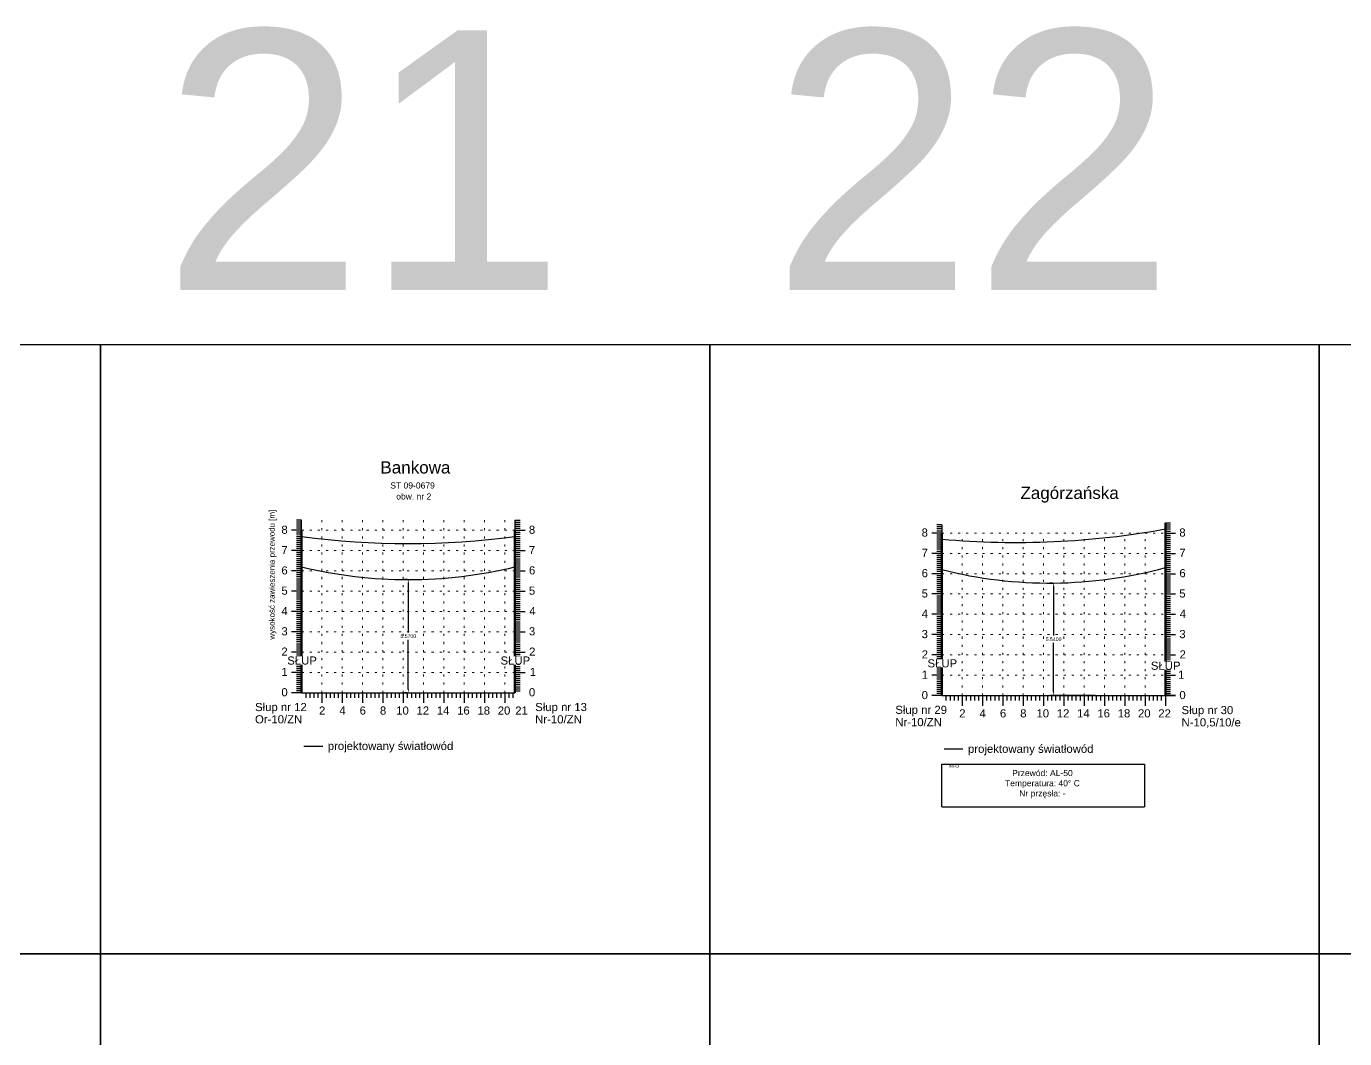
# Model space of a CAD drawing. Header units: metres. Extents: x -155 to 1812, y 681 to 886.
# Drawn here: x 290.9 to 355.8, y 826.4 to 876.2 of the extents above; entities that cross this region are included whole.
import ezdxf

# ---------------------------------------------------------------- set-up
doc = ezdxf.new("R2010")
doc.units = ezdxf.units.M
doc.header["$MEASUREMENT"] = 0
doc.linetypes.add('ACAD_ISO07W100', pattern=[3, 0, -3])
doc.layers.add('ramka', color=7, linetype='Continuous', plot=False)
doc.styles.get("Standard").update_dxf_attribs({"font": 'arial.ttf'})
doc.dimstyles.get("Standard").update_dxf_attribs({"dimtxt": 0.18, "dimasz": 0.18, "dimexe": 0.18, "dimexo": 0.0625, "dimgap": 0.09, "dimtad": 0, "dimtih": 1, "dimtoh": 1, "dimdec": 4, "dimzin": 0, "dimdsep": 46, "dimtxsty": 'Standard', "dimcen": 0.09, "dimadec": 0, "dimazin": 0, "dimtfac": 1, "dimtdec": 4, "dimtofl": 0, "dimtmove": 0, "dimatfit": 3, "dimfxl": 1, "dimtolj": 1, "dimtzin": 0, "dimarcsym": 0})

# ---------------------------------------------------------------- blocks, each defined once
blk = doc.blocks.new('*D184')
at = {"color": 0, "lineweight": -2}
for p, q in [((341.409, 848.78), (341.292, 848.78)), ((341.472, 848.6), (341.472, 846.192)), ((341.472, 843.42), (341.472, 845.828)), ((343.509, 843.24), (341.292, 843.24))]:
    blk.add_line(p, q, dxfattribs=at)
at = {"color": 0}
for points in [[(341.502, 848.6), (341.442, 848.6), (341.472, 848.78)], [(341.442, 843.42), (341.502, 843.42), (341.472, 843.24)]]:
    blk.add_solid(points, dxfattribs=at)
at = {"layer": 'Defpoints', "color": 0}
for p in [(341.472, 848.78), (341.472, 843.24), (343.572, 843.24)]:
    blk.add_point(p, dxfattribs=at)
at = {"color": 0, "lineweight": 25, "insert": (341.472, 846.01), "char_height": 0.18, "attachment_point": 5}
blk.add_mtext('\\A1;5.5400', dxfattribs=at)
blk = doc.blocks.new('*D276')
at = {"color": 0, "lineweight": -2}
for p, q in [((309.638, 848.948), (309.521, 848.948)), ((309.701, 848.768), (309.701, 846.345)), ((309.701, 843.558), (309.701, 845.981)), ((309.638, 843.378), (309.521, 843.378))]:
    blk.add_line(p, q, dxfattribs=at)
at = {"color": 0}
for points in [[(309.731, 848.768), (309.671, 848.768), (309.701, 848.948)], [(309.671, 843.558), (309.731, 843.558), (309.701, 843.378)]]:
    blk.add_solid(points, dxfattribs=at)
at = {"layer": 'Defpoints', "color": 0}
for p in [(309.701, 848.948), (309.701, 843.378), (309.701, 843.378)]:
    blk.add_point(p, dxfattribs=at)
at = {"color": 0, "lineweight": 25, "insert": (309.701, 846.163), "char_height": 0.18, "attachment_point": 5}
blk.add_mtext('\\A1;5.5700', dxfattribs=at)

msp = doc.modelspace()

# ---------------------------------------------------------------- linework, layer by layer
for p, q in [((304.4506, 851.87784), (304.2006, 851.87784)), ((304.4506, 851.87784), (304.2006, 851.87784)), ((304.4506, 851.77784), (304.2006, 851.77784)), ((304.4506, 851.77784), (304.2006, 851.77784)), ((304.4506, 851.67784), (304.2006, 851.67784)), ((304.4506, 851.67784), (304.2006, 851.67784)), ((304.4506, 851.57784), (304.2006, 851.57784)), ((304.4506, 851.57784), (304.2006, 851.57784)), ((314.9506, 851.87784), (314.9506, 843.37784)), ((314.9506, 851.87784), (315.2006, 851.87784)), ((314.9506, 851.87784), (315.2006, 851.87784)), ((314.9506, 851.77784), (315.2006, 851.77784)), ((314.9506, 851.77784), (315.2006, 851.77784)), ((314.9506, 851.67784), (315.2006, 851.67784)), ((314.9506, 851.67784), (315.2006, 851.67784)), ((314.9506, 851.57784), (315.2006, 851.57784)), ((314.9506, 851.57784), (315.2006, 851.57784)), ((335.97194, 851.64029), (335.72194, 851.64029)), ((335.97194, 851.64029), (335.72194, 851.64029)), ((335.97194, 851.54029), (335.72194, 851.54029)), ((335.97194, 851.54029), (335.72194, 851.54029)), ((335.97194, 851.64029), (335.97194, 843.24029)), ((346.97194, 851.74029), (346.97194, 843.24029)), ((346.97194, 851.74029), (347.22194, 851.74029)), ((346.97194, 851.74029), (347.22194, 851.74029)), ((346.97194, 851.64029), (347.22194, 851.64029)), ((346.97194, 851.64029), (347.22194, 851.64029)), ((346.97194, 851.54029), (347.22194, 851.54029)), ((346.97194, 851.54029), (347.22194, 851.54029)), ((304.4506, 851.37784), (303.9506, 851.37784)), ((304.4506, 851.37784), (303.9506, 851.37784)), ((304.4506, 851.37784), (303.9506, 851.37784)), ((304.4506, 851.37784), (303.9506, 851.37784)), ((304.4506, 851.47784), (304.2006, 851.47784)), ((304.4506, 851.47784), (304.2006, 851.47784)), ((304.4506, 851.27784), (304.2006, 851.27784)), ((304.4506, 851.17784), (304.2006, 851.17784)), ((304.4506, 851.07784), (304.2006, 851.07784)), ((304.4506, 850.97784), (304.2006, 850.97784)), ((304.4506, 850.87784), (304.2006, 850.87784)), ((314.9506, 851.47784), (315.2006, 851.47784)), ((314.9506, 851.47784), (315.2006, 851.47784)), ((314.9506, 851.37784), (315.4506, 851.37784)), ((314.9506, 851.37784), (315.4506, 851.37784)), ((314.9506, 851.37784), (315.4506, 851.37784)), ((314.9506, 851.37784), (315.4506, 851.37784)), ((314.9506, 851.27784), (315.2006, 851.27784)), ((314.9506, 851.17784), (315.2006, 851.17784)), ((314.9506, 851.07784), (315.2006, 851.07784)), ((314.9506, 850.97784), (315.2006, 850.97784)), ((314.9506, 850.87784), (315.2006, 850.87784)), ((335.97194, 851.24029), (335.47194, 851.24029)), ((335.97194, 851.24029), (335.47194, 851.24029)), ((335.97194, 851.24029), (335.47194, 851.24029)), ((335.97194, 851.24029), (335.47194, 851.24029)), ((335.97194, 851.44029), (335.72194, 851.44029)), ((335.97194, 851.44029), (335.72194, 851.44029)), ((335.97194, 851.34029), (335.72194, 851.34029)), ((335.97194, 851.34029), (335.72194, 851.34029)), ((335.97194, 851.14029), (335.72194, 851.14029)), ((335.97194, 851.04029), (335.72194, 851.04029)), ((335.97194, 850.94029), (335.72194, 850.94029)), ((346.97194, 851.44029), (347.22194, 851.44029)), ((346.97194, 851.44029), (347.22194, 851.44029)), ((346.97194, 851.34029), (347.22194, 851.34029)), ((346.97194, 851.34029), (347.22194, 851.34029)), ((346.97194, 851.24029), (347.47194, 851.24029)), ((346.97194, 851.24029), (347.47194, 851.24029)), ((346.97194, 851.24029), (347.47194, 851.24029)), ((346.97194, 851.24029), (347.47194, 851.24029)), ((346.97194, 851.14029), (347.22194, 851.14029)), ((346.97194, 851.04029), (347.22194, 851.04029)), ((346.97194, 850.94029), (347.22194, 850.94029)), ((304.4506, 850.37784), (303.9506, 850.37784)), ((304.4506, 850.37784), (303.9506, 850.37784)), ((304.4506, 850.77784), (304.2006, 850.77784)), ((304.4506, 850.67784), (304.2006, 850.67784)), ((304.4506, 850.57784), (304.2006, 850.57784)), ((304.4506, 850.47784), (304.2006, 850.47784)), ((304.4506, 850.27784), (304.2006, 850.27784)), ((314.9506, 850.77784), (315.2006, 850.77784)), ((314.9506, 850.67784), (315.2006, 850.67784)), ((314.9506, 850.57784), (315.2006, 850.57784)), ((314.9506, 850.47784), (315.2006, 850.47784)), ((314.9506, 850.37784), (315.4506, 850.37784)), ((314.9506, 850.37784), (315.4506, 850.37784)), ((314.9506, 850.27784), (315.2006, 850.27784)), ((335.97194, 850.24029), (335.47194, 850.24029)), ((335.97194, 850.24029), (335.47194, 850.24029)), ((335.97194, 850.84029), (335.72194, 850.84029)), ((335.97194, 850.74029), (335.72194, 850.74029)), ((335.97194, 850.64029), (335.72194, 850.64029)), ((335.97194, 850.54029), (335.72194, 850.54029)), ((335.97194, 850.44029), (335.72194, 850.44029)), ((335.97194, 850.34029), (335.72194, 850.34029)), ((346.97194, 850.84029), (347.22194, 850.84029)), ((346.97194, 850.74029), (347.22194, 850.74029)), ((346.97194, 850.64029), (347.22194, 850.64029)), ((346.97194, 850.54029), (347.22194, 850.54029)), ((346.97194, 850.44029), (347.22194, 850.44029)), ((346.97194, 850.34029), (347.22194, 850.34029)), ((346.97194, 850.24029), (347.47194, 850.24029)), ((346.97194, 850.24029), (347.47194, 850.24029)), ((304.4506, 850.17784), (304.2006, 850.17784)), ((304.4506, 850.07784), (304.2006, 850.07784)), ((304.4506, 849.97784), (304.2006, 849.97784)), ((304.4506, 849.87784), (304.2006, 849.87784)), ((304.4506, 849.77784), (304.2006, 849.77784)), ((304.4506, 849.67784), (304.2006, 849.67784)), ((304.4506, 849.57784), (304.2006, 849.57784)), ((314.9506, 850.17784), (315.2006, 850.17784)), ((314.9506, 850.07784), (315.2006, 850.07784)), ((314.9506, 849.97784), (315.2006, 849.97784)), ((314.9506, 849.87784), (315.2006, 849.87784)), ((314.9506, 849.77784), (315.2006, 849.77784)), ((314.9506, 849.67784), (315.2006, 849.67784)), ((314.9506, 849.57784), (315.2006, 849.57784)), ((335.97194, 850.14029), (335.72194, 850.14029)), ((335.97194, 850.04029), (335.72194, 850.04029)), ((335.97194, 849.94029), (335.72194, 849.94029)), ((335.97194, 849.84029), (335.72194, 849.84029)), ((335.97194, 849.74029), (335.72194, 849.74029)), ((335.97194, 849.64029), (335.72194, 849.64029)), ((346.97194, 850.14029), (347.22194, 850.14029)), ((346.97194, 850.04029), (347.22194, 850.04029)), ((346.97194, 849.94029), (347.22194, 849.94029)), ((346.97194, 849.84029), (347.22194, 849.84029)), ((346.97194, 849.74029), (347.22194, 849.74029)), ((346.97194, 849.64029), (347.22194, 849.64029)), ((304.4506, 849.37784), (303.9506, 849.37784)), ((304.4506, 849.37784), (303.9506, 849.37784)), ((304.4506, 849.47784), (304.2006, 849.47784)), ((304.4506, 849.27784), (304.2006, 849.27784)), ((304.4506, 849.17784), (304.2006, 849.17784)), ((304.4506, 849.07784), (304.2006, 849.07784)), ((304.4506, 848.97784), (304.2006, 848.97784)), ((314.9506, 849.47784), (315.2006, 849.47784)), ((314.9506, 849.37784), (315.4506, 849.37784)), ((314.9506, 849.37784), (315.4506, 849.37784)), ((314.9506, 849.27784), (315.2006, 849.27784)), ((314.9506, 849.17784), (315.2006, 849.17784)), ((314.9506, 849.07784), (315.2006, 849.07784)), ((314.9506, 848.97784), (315.2006, 848.97784)), ((335.97194, 849.24029), (335.47194, 849.24029)), ((335.97194, 849.24029), (335.47194, 849.24029)), ((335.97194, 849.54029), (335.72194, 849.54029)), ((335.97194, 849.44029), (335.72194, 849.44029)), ((335.97194, 849.34029), (335.72194, 849.34029)), ((335.97194, 849.14029), (335.72194, 849.14029)), ((335.97194, 849.04029), (335.72194, 849.04029)), ((335.97194, 848.94029), (335.72194, 848.94029)), ((346.97194, 849.54029), (347.22194, 849.54029)), ((346.97194, 849.44029), (347.22194, 849.44029)), ((346.97194, 849.34029), (347.22194, 849.34029)), ((346.97194, 849.24029), (347.47194, 849.24029)), ((346.97194, 849.24029), (347.47194, 849.24029)), ((346.97194, 849.14029), (347.22194, 849.14029)), ((346.97194, 849.04029), (347.22194, 849.04029)), ((346.97194, 848.94029), (347.22194, 848.94029)), ((304.4506, 848.37784), (303.9506, 848.37784)), ((304.4506, 848.37784), (303.9506, 848.37784)), ((304.4506, 848.87784), (304.2006, 848.87784)), ((304.4506, 848.77784), (304.2006, 848.77784)), ((304.4506, 848.67784), (304.2006, 848.67784)), ((304.4506, 848.57784), (304.2006, 848.57784)), ((304.4506, 848.47784), (304.2006, 848.47784)), ((304.4506, 848.27784), (304.2006, 848.27784)), ((314.9506, 848.87784), (315.2006, 848.87784)), ((314.9506, 848.77784), (315.2006, 848.77784)), ((314.9506, 848.67784), (315.2006, 848.67784)), ((314.9506, 848.57784), (315.2006, 848.57784)), ((314.9506, 848.47784), (315.2006, 848.47784)), ((314.9506, 848.37784), (315.4506, 848.37784)), ((314.9506, 848.37784), (315.4506, 848.37784)), ((314.9506, 848.27784), (315.2006, 848.27784)), ((335.97194, 848.84029), (335.72194, 848.84029)), ((335.97194, 848.74029), (335.72194, 848.74029)), ((335.97194, 848.64029), (335.72194, 848.64029)), ((335.97194, 848.54029), (335.72194, 848.54029)), ((335.97194, 848.44029), (335.72194, 848.44029)), ((335.97194, 848.34029), (335.72194, 848.34029)), ((346.97194, 848.84029), (347.22194, 848.84029)), ((346.97194, 848.74029), (347.22194, 848.74029)), ((346.97194, 848.64029), (347.22194, 848.64029)), ((346.97194, 848.54029), (347.22194, 848.54029)), ((346.97194, 848.44029), (347.22194, 848.44029)), ((346.97194, 848.34029), (347.22194, 848.34029)), ((304.4506, 848.17784), (304.2006, 848.17784)), ((304.4506, 848.07784), (304.2006, 848.07784)), ((304.4506, 847.97784), (304.2006, 847.97784)), ((304.4506, 847.87784), (304.2006, 847.87784)), ((304.4506, 847.77784), (304.2006, 847.77784)), ((304.4506, 847.67784), (304.2006, 847.67784)), ((314.9506, 848.17784), (315.2006, 848.17784)), ((314.9506, 848.07784), (315.2006, 848.07784)), ((314.9506, 847.97784), (315.2006, 847.97784)), ((314.9506, 847.87784), (315.2006, 847.87784)), ((314.9506, 847.77784), (315.2006, 847.77784)), ((314.9506, 847.67784), (315.2006, 847.67784)), ((335.97194, 848.24029), (335.47194, 848.24029)), ((335.97194, 848.24029), (335.47194, 848.24029)), ((335.97194, 848.14029), (335.72194, 848.14029)), ((335.97194, 848.04029), (335.72194, 848.04029)), ((335.97194, 847.94029), (335.72194, 847.94029)), ((335.97194, 847.84029), (335.72194, 847.84029)), ((335.97194, 847.74029), (335.72194, 847.74029)), ((335.97194, 847.64029), (335.72194, 847.64029)), ((346.97194, 848.24029), (347.47194, 848.24029)), ((346.97194, 848.24029), (347.47194, 848.24029)), ((346.97194, 848.14029), (347.22194, 848.14029)), ((346.97194, 848.04029), (347.22194, 848.04029)), ((346.97194, 847.94029), (347.22194, 847.94029)), ((346.97194, 847.84029), (347.22194, 847.84029)), ((346.97194, 847.74029), (347.22194, 847.74029)), ((346.97194, 847.64029), (347.22194, 847.64029)), ((304.4506, 847.37784), (303.9506, 847.37784)), ((304.4506, 847.37784), (303.9506, 847.37784)), ((304.4506, 847.57784), (304.2006, 847.57784)), ((304.4506, 847.47784), (304.2006, 847.47784)), ((304.4506, 847.27784), (304.2006, 847.27784)), ((304.4506, 847.17784), (304.2006, 847.17784)), ((304.4506, 847.07784), (304.2006, 847.07784)), ((304.4506, 846.97784), (304.2006, 846.97784)), ((314.9506, 847.57784), (315.2006, 847.57784)), ((314.9506, 847.47784), (315.2006, 847.47784)), ((314.9506, 847.37784), (315.4506, 847.37784)), ((314.9506, 847.37784), (315.4506, 847.37784)), ((314.9506, 847.27784), (315.2006, 847.27784)), ((314.9506, 847.17784), (315.2006, 847.17784)), ((314.9506, 847.07784), (315.2006, 847.07784)), ((314.9506, 846.97784), (315.2006, 846.97784)), ((335.97194, 847.24029), (335.47194, 847.24029)), ((335.97194, 847.24029), (335.47194, 847.24029)), ((335.97194, 847.54029), (335.72194, 847.54029)), ((335.97194, 847.44029), (335.72194, 847.44029)), ((335.97194, 847.34029), (335.72194, 847.34029)), ((335.97194, 847.14029), (335.72194, 847.14029)), ((335.97194, 847.04029), (335.72194, 847.04029)), ((346.97194, 847.54029), (347.22194, 847.54029)), ((346.97194, 847.44029), (347.22194, 847.44029)), ((346.97194, 847.34029), (347.22194, 847.34029)), ((346.97194, 847.24029), (347.47194, 847.24029)), ((346.97194, 847.24029), (347.47194, 847.24029)), ((346.97194, 847.14029), (347.22194, 847.14029)), ((346.97194, 847.04029), (347.22194, 847.04029)), ((304.4506, 846.37784), (303.9506, 846.37784)), ((304.4506, 846.37784), (303.9506, 846.37784)), ((304.4506, 846.87784), (304.2006, 846.87784)), ((304.4506, 846.77784), (304.2006, 846.77784)), ((304.4506, 846.67784), (304.2006, 846.67784)), ((304.4506, 846.57784), (304.2006, 846.57784)), ((304.4506, 846.47784), (304.2006, 846.47784)), ((314.9506, 846.87784), (315.2006, 846.87784)), ((314.9506, 846.77784), (315.2006, 846.77784)), ((314.9506, 846.67784), (315.2006, 846.67784)), ((314.9506, 846.57784), (315.2006, 846.57784)), ((314.9506, 846.47784), (315.2006, 846.47784)), ((314.9506, 846.37784), (315.4506, 846.37784)), ((314.9506, 846.37784), (315.4506, 846.37784)), ((335.97194, 846.94029), (335.72194, 846.94029)), ((335.97194, 846.84029), (335.72194, 846.84029)), ((335.97194, 846.74029), (335.72194, 846.74029)), ((335.97194, 846.64029), (335.72194, 846.64029)), ((335.97194, 846.54029), (335.72194, 846.54029)), ((335.97194, 846.44029), (335.72194, 846.44029)), ((335.97194, 846.34029), (335.72194, 846.34029)), ((346.97194, 846.94029), (347.22194, 846.94029)), ((346.97194, 846.84029), (347.22194, 846.84029)), ((346.97194, 846.74029), (347.22194, 846.74029)), ((346.97194, 846.64029), (347.22194, 846.64029)), ((346.97194, 846.54029), (347.22194, 846.54029)), ((346.97194, 846.44029), (347.22194, 846.44029)), ((346.97194, 846.34029), (347.22194, 846.34029)), ((304.4506, 846.27784), (304.2006, 846.27784)), ((304.4506, 846.17784), (304.2006, 846.17784)), ((304.4506, 846.07784), (304.2006, 846.07784)), ((304.4506, 845.97784), (304.2006, 845.97784)), ((304.4506, 845.87784), (304.2006, 845.87784)), ((304.4506, 845.77784), (304.2006, 845.77784)), ((304.4506, 845.67784), (304.2006, 845.67784)), ((314.9506, 846.27784), (315.2006, 846.27784)), ((314.9506, 846.17784), (315.2006, 846.17784)), ((314.9506, 846.07784), (315.2006, 846.07784)), ((314.9506, 845.97784), (315.2006, 845.97784)), ((314.9506, 845.87784), (315.2006, 845.87784)), ((314.9506, 845.77784), (315.2006, 845.77784)), ((314.9506, 845.67784), (315.2006, 845.67784)), ((335.97194, 846.24029), (335.47194, 846.24029)), ((335.97194, 846.24029), (335.47194, 846.24029)), ((335.97194, 846.14029), (335.72194, 846.14029)), ((335.97194, 846.04029), (335.72194, 846.04029)), ((335.97194, 845.94029), (335.72194, 845.94029)), ((335.97194, 845.84029), (335.72194, 845.84029)), ((335.97194, 845.74029), (335.72194, 845.74029)), ((346.97194, 846.24029), (347.47194, 846.24029)), ((346.97194, 846.24029), (347.47194, 846.24029)), ((346.97194, 846.14029), (347.22194, 846.14029)), ((346.97194, 846.04029), (347.22194, 846.04029)), ((346.97194, 845.94029), (347.22194, 845.94029)), ((346.97194, 845.84029), (347.22194, 845.84029)), ((346.97194, 845.74029), (347.22194, 845.74029)), ((304.4506, 845.37784), (303.9506, 845.37784)), ((304.4506, 845.37784), (303.9506, 845.37784)), ((304.4506, 845.57784), (304.2006, 845.57784)), ((304.4506, 845.47784), (304.2006, 845.47784)), ((304.4506, 845.27784), (304.2006, 845.27784)), ((304.4506, 845.17784), (304.2006, 845.17784)), ((304.4506, 845.07784), (304.2006, 845.07784)), ((314.9506, 845.57784), (315.2006, 845.57784)), ((314.9506, 845.47784), (315.2006, 845.47784)), ((314.9506, 845.37784), (315.4506, 845.37784)), ((314.9506, 845.37784), (315.4506, 845.37784)), ((314.9506, 845.27784), (315.2006, 845.27784)), ((314.9506, 845.17784), (315.2006, 845.17784)), ((314.9506, 845.07784), (315.2006, 845.07784)), ((335.97194, 845.24029), (335.47194, 845.24029)), ((335.97194, 845.24029), (335.47194, 845.24029)), ((335.97194, 845.64029), (335.72194, 845.64029)), ((335.97194, 845.54029), (335.72194, 845.54029)), ((335.97194, 845.44029), (335.72194, 845.44029)), ((335.97194, 845.34029), (335.72194, 845.34029)), ((335.97194, 845.14029), (335.72194, 845.14029)), ((335.97194, 845.04029), (335.72194, 845.04029)), ((346.97194, 845.64029), (347.22194, 845.64029)), ((346.97194, 845.54029), (347.22194, 845.54029)), ((346.97194, 845.44029), (347.22194, 845.44029)), ((346.97194, 845.34029), (347.22194, 845.34029)), ((346.97194, 845.24029), (347.47194, 845.24029)), ((346.97194, 845.24029), (347.47194, 845.24029)), ((346.97194, 845.14029), (347.22194, 845.14029)), ((346.97194, 845.04029), (347.22194, 845.04029)), ((304.4506, 844.37784), (303.9506, 844.37784)), ((304.4506, 844.37784), (303.9506, 844.37784)), ((304.4506, 844.97784), (304.2006, 844.97784)), ((304.4506, 844.87784), (304.2006, 844.87784)), ((304.4506, 844.77784), (304.2006, 844.77784)), ((304.4506, 844.67784), (304.2006, 844.67784)), ((304.4506, 844.57784), (304.2006, 844.57784)), ((304.4506, 844.47784), (304.2006, 844.47784)), ((314.9506, 844.97784), (315.2006, 844.97784)), ((314.9506, 844.87784), (315.2006, 844.87784)), ((314.9506, 844.77784), (315.2006, 844.77784)), ((314.9506, 844.67784), (315.2006, 844.67784)), ((314.9506, 844.57784), (315.2006, 844.57784)), ((314.9506, 844.47784), (315.2006, 844.47784)), ((314.9506, 844.37784), (315.4506, 844.37784)), ((314.9506, 844.37784), (315.4506, 844.37784)), ((335.97194, 844.94029), (335.72194, 844.94029)), ((335.97194, 844.84029), (335.72194, 844.84029)), ((335.97194, 844.74029), (335.72194, 844.74029)), ((335.97194, 844.64029), (335.72194, 844.64029)), ((335.97194, 844.54029), (335.72194, 844.54029)), ((335.97194, 844.44029), (335.72194, 844.44029)), ((346.97194, 844.94029), (347.22194, 844.94029)), ((346.97194, 844.84029), (347.22194, 844.84029)), ((346.97194, 844.74029), (347.22194, 844.74029)), ((346.97194, 844.64029), (347.22194, 844.64029)), ((346.97194, 844.54029), (347.22194, 844.54029)), ((346.97194, 844.44029), (347.22194, 844.44029)), ((304.4506, 844.27784), (304.2006, 844.27784)), ((304.4506, 844.17784), (304.2006, 844.17784)), ((304.4506, 844.07784), (304.2006, 844.07784)), ((304.4506, 843.97784), (304.2006, 843.97784)), ((304.4506, 843.87784), (304.2006, 843.87784)), ((304.4506, 843.77784), (304.2006, 843.77784)), ((314.9506, 844.27784), (315.2006, 844.27784)), ((314.9506, 844.17784), (315.2006, 844.17784)), ((314.9506, 844.07784), (315.2006, 844.07784)), ((314.9506, 843.97784), (315.2006, 843.97784)), ((314.9506, 843.87784), (315.2006, 843.87784)), ((314.9506, 843.77784), (315.2006, 843.77784)), ((335.97194, 844.24029), (335.47194, 844.24029)), ((335.97194, 844.24029), (335.47194, 844.24029)), ((335.97194, 844.34029), (335.72194, 844.34029)), ((335.97194, 844.14029), (335.72194, 844.14029)), ((335.97194, 844.04029), (335.72194, 844.04029)), ((335.97194, 843.94029), (335.72194, 843.94029)), ((335.97194, 843.84029), (335.72194, 843.84029)), ((335.97194, 843.74029), (335.72194, 843.74029)), ((346.97194, 844.34029), (347.22194, 844.34029)), ((346.97194, 844.24029), (347.47194, 844.24029)), ((346.97194, 844.24029), (347.47194, 844.24029)), ((346.97194, 844.14029), (347.22194, 844.14029)), ((346.97194, 844.04029), (347.22194, 844.04029)), ((346.97194, 843.94029), (347.22194, 843.94029)), ((346.97194, 843.84029), (347.22194, 843.84029)), ((346.97194, 843.74029), (347.22194, 843.74029)), ((304.4506, 843.37784), (303.9506, 843.37784)), ((304.4506, 843.67784), (304.2006, 843.67784)), ((304.4506, 843.57784), (304.2006, 843.57784)), ((304.4506, 843.47784), (304.2006, 843.47784)), ((304.4506, 843.37784), (304.2006, 843.37784)), ((304.4506, 843.37784), (314.9506, 843.37784)), ((304.6506, 843.37784), (304.6506, 843.12784)), ((304.8506, 843.37784), (304.8506, 843.12784)), ((305.0506, 843.37784), (305.0506, 843.12784)), ((305.2506, 843.37784), (305.2506, 843.12784)), ((305.4506, 843.37784), (305.4506, 842.87784)), ((305.6506, 843.37784), (305.6506, 843.12784)), ((305.8506, 843.37784), (305.8506, 843.12784)), ((306.0506, 843.37784), (306.0506, 843.12784)), ((306.2506, 843.37784), (306.2506, 843.12784)), ((306.4506, 843.37784), (306.4506, 842.87784)), ((306.6506, 843.37784), (306.6506, 843.12784)), ((306.8506, 843.37784), (306.8506, 843.12784)), ((307.0506, 843.37784), (307.0506, 843.12784)), ((307.2506, 843.37784), (307.2506, 843.12784)), ((307.4506, 843.37784), (307.4506, 842.87784)), ((307.6506, 843.37784), (307.6506, 843.12784)), ((307.8506, 843.37784), (307.8506, 843.12784)), ((308.0506, 843.37784), (308.0506, 843.12784)), ((308.2506, 843.37784), (308.2506, 843.12784)), ((308.4506, 843.37784), (308.4506, 842.87784)), ((308.6506, 843.37784), (308.6506, 843.12784)), ((308.8506, 843.37784), (308.8506, 843.12784)), ((309.0506, 843.37784), (309.0506, 843.12784)), ((309.2506, 843.37784), (309.2506, 843.12784)), ((309.4506, 843.37784), (309.4506, 842.87784)), ((309.6506, 843.37784), (309.6506, 843.12784)), ((309.8506, 843.37784), (309.8506, 843.12784)), ((310.0506, 843.37784), (310.0506, 843.12784)), ((310.2506, 843.37784), (310.2506, 843.12784)), ((310.4506, 843.37784), (310.4506, 842.87784)), ((310.6506, 843.37784), (310.6506, 843.12784)), ((310.8506, 843.37784), (310.8506, 843.12784)), ((311.0506, 843.37784), (311.0506, 843.12784)), ((311.2506, 843.37784), (311.2506, 843.12784)), ((311.4506, 843.37784), (311.4506, 842.87784)), ((311.6506, 843.37784), (311.6506, 843.12784)), ((311.8506, 843.37784), (311.8506, 843.12784)), ((312.0506, 843.37784), (312.0506, 843.12784)), ((312.2506, 843.37784), (312.2506, 843.12784)), ((312.4506, 843.37784), (312.4506, 842.87784)), ((312.6506, 843.37784), (312.6506, 843.12784)), ((312.8506, 843.37784), (312.8506, 843.12784)), ((313.0506, 843.37784), (313.0506, 843.12784)), ((313.2506, 843.37784), (313.2506, 843.12784)), ((313.4506, 843.37784), (313.4506, 842.87784)), ((313.6506, 843.37784), (313.6506, 843.12784)), ((313.8506, 843.37784), (313.8506, 843.12784)), ((314.0506, 843.37784), (314.0506, 843.12784)), ((314.2506, 843.37784), (314.2506, 843.12784)), ((314.4506, 843.37784), (314.4506, 842.87784)), ((314.6506, 843.37784), (314.6506, 843.12784)), ((314.8506, 843.37784), (314.8506, 843.12784)), ((314.9506, 843.67784), (315.2006, 843.67784)), ((314.9506, 843.57784), (315.2006, 843.57784)), ((314.9506, 843.47784), (315.2006, 843.47784)), ((335.97194, 843.24029), (335.47194, 843.24029)), ((335.97194, 843.64029), (335.72194, 843.64029)), ((335.97194, 843.54029), (335.72194, 843.54029)), ((335.97194, 843.44029), (335.72194, 843.44029)), ((335.97194, 843.34029), (335.72194, 843.34029)), ((335.97194, 843.24029), (335.72194, 843.24029)), ((335.97194, 843.24029), (347.47194, 843.24029)), ((336.17194, 843.24029), (336.17194, 842.99029)), ((336.37194, 843.24029), (336.37194, 842.99029)), ((336.57194, 843.24029), (336.57194, 842.99029)), ((336.77194, 843.24029), (336.77194, 842.99029)), ((336.97194, 843.24029), (336.97194, 842.74029)), ((337.17194, 843.24029), (337.17194, 842.99029)), ((337.37194, 843.24029), (337.37194, 842.99029)), ((337.57194, 843.24029), (337.57194, 842.99029)), ((337.77194, 843.24029), (337.77194, 842.99029)), ((337.97194, 843.24029), (337.97194, 842.74029)), ((338.17194, 843.24029), (338.17194, 842.99029)), ((338.37194, 843.24029), (338.37194, 842.99029)), ((338.57194, 843.24029), (338.57194, 842.99029)), ((338.77194, 843.24029), (338.77194, 842.99029)), ((338.97194, 843.24029), (338.97194, 842.74029)), ((339.17194, 843.24029), (339.17194, 842.99029)), ((339.37194, 843.24029), (339.37194, 842.99029)), ((339.57194, 843.24029), (339.57194, 842.99029)), ((339.77194, 843.24029), (339.77194, 842.99029)), ((339.97194, 843.24029), (339.97194, 842.74029)), ((340.17194, 843.24029), (340.17194, 842.99029)), ((340.37194, 843.24029), (340.37194, 842.99029)), ((340.57194, 843.24029), (340.57194, 842.99029)), ((340.77194, 843.24029), (340.77194, 842.99029)), ((340.97194, 843.24029), (340.97194, 842.74029)), ((341.17194, 843.24029), (341.17194, 842.99029)), ((341.37194, 843.24029), (341.37194, 842.99029)), ((341.57194, 843.24029), (341.57194, 842.99029)), ((341.77194, 843.24029), (341.77194, 842.99029)), ((341.97194, 843.24029), (341.97194, 842.74029)), ((342.17194, 843.24029), (342.17194, 842.99029)), ((342.37194, 843.24029), (342.37194, 842.99029)), ((342.57194, 843.24029), (342.57194, 842.99029)), ((342.77194, 843.24029), (342.77194, 842.99029)), ((342.97194, 843.24029), (342.97194, 842.74029)), ((343.17194, 843.24029), (343.17194, 842.99029)), ((343.37194, 843.24029), (343.37194, 842.99029)), ((343.57194, 843.24029), (343.57194, 842.99029)), ((343.77194, 843.24029), (343.77194, 842.99029)), ((343.97194, 843.24029), (343.97194, 842.74029)), ((344.17194, 843.24029), (344.17194, 842.99029)), ((344.37194, 843.24029), (344.37194, 842.99029)), ((344.57194, 843.24029), (344.57194, 842.99029)), ((344.77194, 843.24029), (344.77194, 842.99029)), ((344.97194, 843.24029), (344.97194, 842.74029)), ((345.17194, 843.24029), (345.17194, 842.99029)), ((345.37194, 843.24029), (345.37194, 842.99029)), ((345.57194, 843.24029), (345.57194, 842.99029)), ((345.77194, 843.24029), (345.77194, 842.99029)), ((345.97194, 843.24029), (345.97194, 842.74029)), ((346.17194, 843.24029), (346.17194, 842.99029)), ((346.37194, 843.24029), (346.37194, 842.99029)), ((346.57194, 843.24029), (346.57194, 842.99029)), ((346.77194, 843.24029), (346.77194, 842.99029)), ((346.97194, 843.64029), (347.22194, 843.64029)), ((346.97194, 843.54029), (347.22194, 843.54029)), ((346.97194, 843.44029), (347.22194, 843.44029)), ((346.97194, 843.34029), (347.22194, 843.34029)), ((346.97194, 843.24029), (346.97194, 842.74029)), ((346.97194, 843.24029), (347.22194, 843.24029)), ((347.47194, 843.24029), (346.97194, 843.24029))]:
    msp.add_line(p, q)
at = {"lineweight": 25}
for p, q in [((304.4506, 843.37784), (304.4506, 851.87784)), ((314.9506, 843.37784), (314.9506, 844.08198)), ((314.4506, 843.37784), (314.9506, 843.37784)), ((346.97194, 843.24029), (347.47194, 843.24029)), ((346.97194, 843.24029), (347.47194, 843.24029)), ((335.97194, 839.86958), (345.94282, 839.86958)), ((335.97194, 837.76645), (335.97194, 839.86958)), ((345.94282, 839.86958), (345.94282, 837.76645)), ((335.97194, 837.76645), (345.94282, 837.76645))]:
    msp.add_line(p, q, dxfattribs=at)
at = {"linetype": 'ACAD_ISO07W100', "lineweight": 15, "ltscale": 0.1}
for p, q in [((305.4506, 843.37784), (305.4506, 851.87784)), ((306.4506, 843.37784), (306.4506, 851.87784)), ((307.4506, 843.37784), (307.4506, 851.87784)), ((308.4506, 843.37784), (308.4506, 851.87784)), ((308.4506, 843.37784), (308.4506, 851.87784)), ((309.4506, 843.37784), (309.4506, 851.87784)), ((309.4506, 843.37784), (309.4506, 851.87784)), ((310.4506, 843.37784), (310.4506, 851.87784)), ((311.4506, 843.37784), (311.4506, 851.87784)), ((312.4506, 843.37784), (312.4506, 851.87784)), ((313.4506, 843.37784), (313.4506, 851.87784)), ((314.4506, 843.37784), (314.4506, 851.87784)), ((314.9506, 843.37784), (314.9506, 851.87784)), ((346.97194, 843.24029), (346.97194, 851.74029)), ((304.4506, 851.37784), (314.9506, 851.37784)), ((335.97194, 851.24029), (346.97194, 851.24029)), ((335.97194, 843.24029), (335.97194, 851.24029)), ((336.97194, 843.24029), (336.97194, 851.24029)), ((337.97194, 843.24029), (337.97194, 851.24029)), ((338.97194, 843.24029), (338.97194, 851.24029)), ((339.97194, 843.24029), (339.97194, 851.24029)), ((340.97194, 843.24029), (340.97194, 851.24029)), ((341.97194, 843.24029), (341.97194, 851.24029)), ((342.97194, 843.24029), (342.97194, 851.24029)), ((343.97194, 843.24029), (343.97194, 851.24029)), ((344.97194, 843.24029), (344.97194, 851.24029)), ((345.97194, 843.24029), (345.97194, 851.24029)), ((346.97194, 843.24029), (346.97194, 851.24029)), ((304.4506, 850.37784), (314.9506, 850.37784)), ((335.97194, 850.24029), (346.97194, 850.24029)), ((304.4506, 849.37784), (314.9506, 849.37784)), ((335.97194, 849.24029), (346.97194, 849.24029)), ((304.4506, 848.37784), (314.9506, 848.37784)), ((335.97194, 848.24029), (346.97194, 848.24029)), ((304.4506, 847.37784), (314.9506, 847.37784)), ((335.97194, 847.24029), (346.97194, 847.24029)), ((304.4506, 846.37784), (314.9506, 846.37784)), ((335.97194, 846.24029), (346.97194, 846.24029)), ((304.4506, 845.37784), (314.9506, 845.37784)), ((335.97194, 845.24029), (346.97194, 845.24029)), ((304.4506, 844.37784), (314.9506, 844.37784)), ((335.97194, 844.24029), (346.97194, 844.24029))]:
    msp.add_line(p, q, dxfattribs=at)
at = {"lineweight": 100}
for p, q in [((346.97194, 851.74029), (346.97194, 843.24029)), ((304.4506, 851.37784), (304.4506, 843.37784)), ((314.9506, 851.37784), (314.9506, 843.37784)), ((335.97194, 851.24029), (335.97194, 843.24029))]:
    msp.add_line(p, q, dxfattribs=at)
at = {"color": 3, "lineweight": 25}
for p, q in [((304.55615, 840.74763), (305.48674, 840.74763)), ((336.07749, 840.61007), (337.00808, 840.61007))]:
    msp.add_line(p, q, dxfattribs=at)
at = {"lineweight": 25}
for points in [[(264.54271, 860.52182), (294.54271, 860.52182), (294.54271, 830.52182), (264.54271, 830.52182), (264.54271, 860.52182)], [(294.54271, 860.52182), (324.54271, 860.52182), (324.54271, 830.52182), (294.54271, 830.52182), (294.54271, 860.52182)], [(294.54271, 860.52182), (324.54271, 860.52182), (324.54271, 830.52182), (294.54271, 830.52182), (294.54271, 860.52182)], [(324.54271, 860.52182), (354.54271, 860.52182), (354.54271, 830.52182), (324.54271, 830.52182), (324.54271, 860.52182)], [(354.54271, 860.52182), (384.54271, 860.52182), (384.54271, 830.52182), (354.54271, 830.52182), (354.54271, 860.52182)], [(264.54271, 830.52182), (294.54271, 830.52182), (294.54271, 800.52182), (264.54271, 800.52182), (264.54271, 830.52182)], [(294.54271, 830.52182), (324.54271, 830.52182), (324.54271, 800.52182), (294.54271, 800.52182), (294.54271, 830.52182)], [(294.54271, 830.52182), (324.54271, 830.52182), (324.54271, 800.52182), (294.54271, 800.52182), (294.54271, 830.52182)], [(324.54271, 830.52182), (354.54271, 830.52182), (354.54271, 800.52182), (324.54271, 800.52182), (324.54271, 830.52182)], [(354.54271, 830.52182), (384.54271, 830.52182), (384.54271, 800.52182), (354.54271, 800.52182), (354.54271, 830.52182)]]:
    msp.add_lwpolyline(points, dxfattribs=at)
at = {"lineweight": 30}
for centre, radius, start, end in [((309.7006, 889.17909), 38.46125, 262.1545742, 277.8454258), ((339.6184, 891.96813), 41.18956, 264.9210253, 280.2840991)]:
    msp.add_arc(centre, radius, start, end, dxfattribs=at)
at = {"color": 3, "lineweight": 30}
for centre, radius, start, end in [((309.7006, 871.13784), 22.19, 256.3144532, 283.6855468), ((341.28149, 870.43987), 21.66041, 255.8106696, 285.2310432)]:
    msp.add_arc(centre, radius, start, end, dxfattribs=at)
at = {"layer": 'ramka'}
msp.add_line((335.97194, 843.24029), (341.47194, 843.24029), dxfattribs=at)

# ---------------------------------------------------------------- texts
at = {"lineweight": 25}
for s, height, p in [('21', 12.782133, (297.58131, 863.21103)), ('22', 12.782133, (327.58131, 863.21103)), ('INFO', 0.15, (336.29996, 839.68858))]:
    msp.add_text(s, height=height, dxfattribs=at).set_placement(p)
for s, height, p in [('Bankowa', 0.6, (308.32762, 854.17144)), ('ST 09-0679', 0.3, (308.81607, 853.43256)), ('Zagórzańska', 0.6, (339.83597, 852.91715)), ('obw. nr 2', 0.3, (309.10744, 852.89145)), ('8', 0.4, (303.45334, 851.20375)), ('8', 0.4, (315.63899, 851.20375)), ('8', 0.4, (334.97468, 851.0662)), ('8', 0.4, (347.66033, 851.0662)), ('7', 0.4, (303.45334, 850.20375)), ('7', 0.4, (315.63599, 850.20375)), ('7', 0.4, (334.97468, 850.0662)), ('7', 0.4, (347.65733, 850.0662)), ('6', 0.4, (303.45334, 849.20375)), ('6', 0.4, (315.64172, 849.20375)), ('6', 0.4, (334.97468, 849.0662)), ('6', 0.4, (347.66306, 849.0662)), ('5', 0.4, (303.45334, 848.20375)), ('5', 0.4, (315.63626, 848.20375)), ('5', 0.4, (334.97468, 848.0662)), ('5', 0.4, (347.6576, 848.0662)), ('4', 0.4, (303.45334, 847.20375)), ('4', 0.4, (315.657, 847.20375)), ('4', 0.4, (334.97468, 847.0662)), ('4', 0.4, (347.67834, 847.0662)), ('3', 0.4, (303.45334, 846.20375)), ('3', 0.4, (315.63899, 846.20375)), ('3', 0.4, (334.97468, 846.0662)), ('3', 0.4, (347.66033, 846.0662)), ('2', 0.4, (303.45334, 845.20375)), ('2', 0.4, (315.65018, 845.20375)), ('2', 0.4, (334.97468, 845.0662)), ('2', 0.4, (347.67152, 845.0662)), ('1', 0.4, (303.45334, 844.20375)), ('1', 0.4, (315.67883, 844.20375)), ('1', 0.4, (334.97468, 844.0662)), ('1', 0.4, (347.59591, 844.0662)), ('0', 0.4, (303.45334, 843.20375)), ('0', 0.4, (315.64063, 843.20375)), ('0', 0.4, (334.97468, 843.0662)), ('0', 0.4, (347.66197, 843.0662)), ('Słup nr 12', 0.4, (302.15535, 842.47593)), ('2', 0.4, (305.30379, 842.30217)), ('4', 0.4, (306.30379, 842.30217)), ('6', 0.4, (307.30379, 842.30217)), ('8', 0.4, (308.30379, 842.30217)), ('10', 0.4, (309.10379, 842.30217)), ('12', 0.4, (310.10379, 842.30217)), ('14', 0.4, (311.10379, 842.30217)), ('16', 0.4, (312.10379, 842.30217)), ('18', 0.4, (313.10379, 842.30217)), ('20', 0.4, (314.10379, 842.30217)), ('21', 0.4, (314.96643, 842.30217)), ('Słup nr 13', 0.4, (315.94857, 842.47593)), ('Słup nr 29', 0.4, (333.67669, 842.33838)), ('2', 0.4, (336.82513, 842.16461)), ('4', 0.4, (337.82513, 842.16461)), ('6', 0.4, (338.82513, 842.16461)), ('8', 0.4, (339.82513, 842.16461)), ('10', 0.4, (340.62513, 842.16461)), ('12', 0.4, (341.62513, 842.16461)), ('14', 0.4, (342.62513, 842.16461)), ('16', 0.4, (343.62513, 842.16461)), ('18', 0.4, (344.62513, 842.16461)), ('20', 0.4, (345.62513, 842.16461)), ('22', 0.4, (346.62513, 842.16461)), ('Słup nr 30', 0.4, (347.76964, 842.32666)), ('Or-10/ZN', 0.4, (302.15371, 841.87104)), ('Nr-10/ZN', 0.4, (315.94693, 841.87104)), ('Nr-10/ZN', 0.4, (333.67505, 841.73349)), ('N-10,5/10/e', 0.4, (347.76964, 841.72178)), ('projektowany światłowód', 0.4, (305.7355, 840.55786)), ('projektowany światłowód', 0.4, (337.25684, 840.42031))]:
    msp.add_text(s, height=height).set_placement(p)
at = {"lineweight": 25, "insert": (340.92108, 838.87964), "char_height": 0.3, "attachment_point": 5}
msp.add_mtext_dynamic_manual_height_columns('\\pxqc;Przewód: AL-50\\PTemperatura: 40%%D C\\PNr przęsła: - ', width=9.8982731, gutter_width=2, heights=[2.4489], dxfattribs=at)

# ---------------------------------------------------------------- dimensions: what is measured, and where the dimension line sits
at = {"lineweight": 25}
for base, p1, p2, picture, middle in [((309.7006, 843.37784), (309.7006, 848.94784), (309.7006, 843.37784), '*D276', (309.7006, 846.16284)), ((341.47194, 843.24029), (341.47194, 848.78029), (343.57194, 843.24029), '*D184', (341.47194, 846.01029))]:
    dim = msp.add_linear_dim(base=base, p1=p1, p2=p2, angle=90, dimstyle='Standard', dxfattribs=at)
    dim.commit()
    dim.dimension.update_dxf_attribs({"geometry": picture, "text_midpoint": middle})

# ---------------------------------------------------------------- next in the draw order: texts
at = {"lineweight": 18, "insert": (302.84783, 845.9977), "char_height": 0.28, "attachment_point": 1, "rotation": 90, "bg_fill": 3, "box_fill_scale": 1, "bg_fill_color": 256, "bg_fill_transparency": 0}
msp.add_mtext_dynamic_manual_height_columns('wysokość zawieszenia przewodu [m]', width=9.2804774, gutter_width=2, heights=[-0.36385], dxfattribs=at)
at = {"lineweight": 18, "char_height": 0.4, "attachment_point": 1, "bg_fill": 3, "box_fill_scale": 1, "bg_fill_color": 256, "bg_fill_transparency": 0}
for insert in [(303.7425, 845.16405), (314.2425, 845.16405), (335.26384, 845.0265), (346.26011, 844.90973)]:
    msp.add_mtext_dynamic_manual_height_columns('SŁUP', width=1.5368437, gutter_width=2, heights=[-0.41364], dxfattribs=dict(at, insert=insert))

doc.saveas('drawing.dxf')
